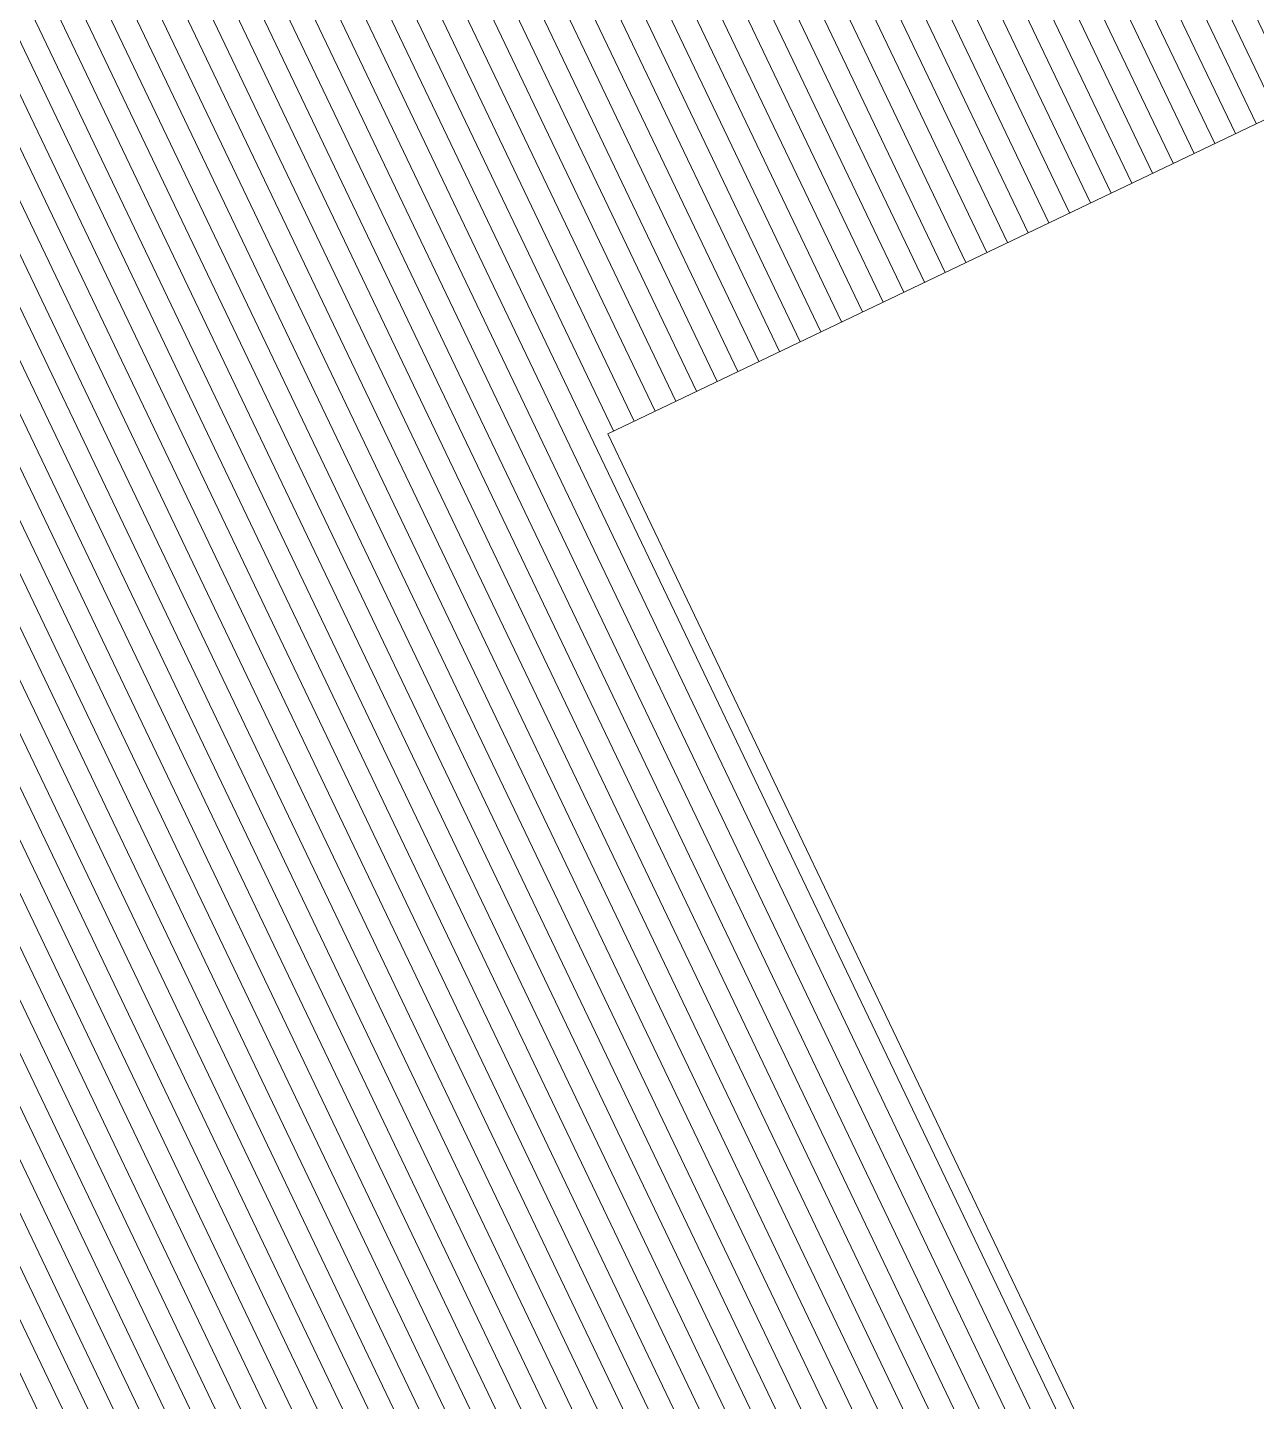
# Model space of a CAD drawing. Header units: metres. Extents: x 678805 to 1359287, y 2747329 to 5497370.
# Drawn here: x 679531.375 to 679532.648, y 2747451.475 to 2747452.899 of the extents above; entities that cross this region are included whole.
import ezdxf

# ---------------------------------------------------------------- set-up
doc = ezdxf.new("R2010")
doc.units = ezdxf.units.M
doc.layers.add('02-L-Waterfeatures 01', color=7, linetype='Continuous', true_color=0x4da6ff)
doc.layers.add('XREF_MON_WATERFEATURE$0$02-L-projecció', color=7, linetype='Continuous', lineweight=5, true_color=0x636363)
doc.layers.add('XREF_MON_WATERFEATURE$0$3-TR grava', color=7, linetype='Continuous', lineweight=5, true_color=0x666666)
doc.layers.add('XREF_MON_WATERFEATURE$0$3-TR terra compactada', color=45, linetype='Continuous', lineweight=0)

# ---------------------------------------------------------------- blocks, each defined once
blk = doc.blocks.new('XREF_MON_WATERFEATURE$0$General Section WaterFalls')
at = {"layer": 'XREF_MON_WATERFEATURE$0$3-TR grava'}
h = blk.add_hatch(dxfattribs=at)
h.set_pattern_fill('GRAVEL', color=256, scale=0.002499999999999998, angle=-65.4594079214056)
h.set_pattern_definition([(162.5533795785944, (44.37263606768101, -27.40675754519179), (-0.7308664413105134, 0.2247454003224838), [0.008543035999999995, -0.8457620909891244]), (119.5103330785944, (44.36448602564633, -27.40419619204476), (0.3742512880765163, -0.6667924889896534), [0.01466011799999999, -1.451351222338099]), (67.05103917859438, (44.3572647399269, -27.39143798081204), (-0.3716630592082974, -0.8677521653213359), [0.01033703799999999, -1.023368069852499]), (201.8142810785943, (44.33253793139011, -27.37550355959684), (1.181651354603074, 0.4697151542846624), [0.013350113, -1.321660935643449]), (227.3742462585944, (44.32014377834275, -27.38046445068903), (0.5612966858302837, 0.6053067655956637), [0.01309084249999999, -1.295995193633599]), (291.8142810785943, (44.31127855973318, -27.39009661111049), (-0.469715154284662, 1.181651354603073), [0.01335011299999999, -1.321660935643449]), (332.2348325485944, (44.31623945059255, -27.40249076345935), (-0.9205000676641384, 0.487190799820997), [0.01765484149999998, -1.747827882856174]), (6.795920448594389, (44.3318615774624, -27.41071524261497), (1.455422802273856, 0.1758798357438446), [0.01666798799999999, -1.650131415047625]), (55.97015769859439, (44.34841246111318, -27.40874286484905), (0.5399387022612131, 0.8049723273507519), [0.013395325, -1.3261386424678]), (109.7769503785944, (44.35590882273391, -27.39764152769931), (0.2323495932458333, -0.6617765230940462), [0.01529283199999999, -0.7493484237499995]), (156.9380298785944, (44.35073435259983, -27.38325072033331), (-0.9518899865877168, 0.403052978445805), [0.01977694799999999, -1.957919312804424]), (73.35466690859441, (44.35807050438598, -27.4329535306897), (0.1619655624356716, 0.5625907985248249), [0.00675011349999999, -0.668264145608599]), (106.0098264785943, (44.36000405903906, -27.42648624419235), (0.2273336257813092, -0.803678214579225), [0.01284204949999999, -1.271365974925999]), (159.5405920785944, (44.35646218433976, -27.41414225194603), (-0.05776387016626405, -0.02637395122873605), [0.008980233499999987, -0.08082232771069989]), (137.7391825885944, (44.36154767265543, -27.40693390672095), (0.2473974964595234, -0.2360714483909447), [0.004836032999999992, -0.4787655592223493]), (226.3420015685944, (44.35796857997775, -27.40368165401742), (0.1469176592604953, 0.1368857238627073), [0.006839140499999998, -0.3351188247499998]), (325.5043486085944, (44.35324715077877, -27.40862960414961), (0.1946495940143111, -0.120543708048443), [0.01110799149999999, -0.3591574538227498]), (96.10564325859436, (44.36240199115127, -27.41492052911781), (-0.005015967701359904, -0.1419016915615013), [0.008032178499999989, -0.1927724529206998]), (310.9301324125944, (44.34267168771476, -27.37017860938795), (0.4370311227861186, -0.4985168479763861), [0.01125219999999998, -1.113970666813473]), (4.886768018594398, (44.3500434528105, -27.37867977004498), (-0.7408983767459327, -0.05905798282647845), [0.009439973499999985, -0.9345553919549986]), (227.7391825885943, (44.37395476549864, -27.40964573854581), (0.236071448391113, 0.2473974964597082), [0.009672002499999997, -0.4739295897223498]), (278.1510517485945, (44.36745026055723, -27.416803924134), (-0.09044790183450213, 0.6567605553424388), [0.01125219999999999, -1.113970666813499]), (273.9845468585944, (44.30685808882117, -27.38653045939282), (-0.01634201581114442, 0.3415672532887592), [0.01085087999999998, -0.5316933578276491]), (229.3157326785944, (44.30761208897457, -27.39735511527397), (0.5035328153719132, 0.578932814619784), [0.009091802999999997, -0.9000898345179998]), (1.342001568594387, (44.31645463546738, -27.4365973288659), (0.3415672532877387, 0.01634201583260719), [0.009672002499999992, -0.4739295897223496]), (311.8946167185944, (44.32612401433289, -27.43637080769986), (-0.5739168466802448, 0.6454345072093441), [0.0106445685, -1.053809399504999]), (3.984546858594382, (44.30353139946237, -27.40829303232022), (-0.3415672532888744, -0.01634201580877165), [0.005425439999999992, -0.5371187978276493]), (35.85052455259439, (44.31487219780684, -27.43313149688765), (0.204681529436305, 0.1632596750812058), [0.003237864999999997, -0.3205498741131498]), (100.5043486105944, (44.31749665224925, -27.43123516044579), (0.02135798351994016, -0.1996655617274969), [0.0130908425, -0.2487263647267249]), (120.5495980385944, (44.31511005572975, -27.41836368874647), (0.3215033824824281, -0.5512647504169874), [0.012131675, -1.201034121583424]), (238.2306596085943, (44.34804840199649, -27.41100325947627), (0.08915378909610928, 0.1105117726299222), [0.009158096999999994, -0.2197944089919999]), (287.6978186685944, (44.3432266539894, -27.41878924379125), (0.3328294306101222, -1.034733695266432), [0.01598891899999997, -1.582900226625773]), (355.4859879785944, (44.348087225575, -27.43402142962441), (-0.5098428960780156, 0.0464378220719186), [0.006537705999999993, -0.6472348079527493]), (24.54059207859437, (44.35460467170924, -27.43453596718609), (0.03138991893752503, 0.08413782139499214), [0.003809999999999997, -0.05968999999999995]), (54.7970292385944, (44.31631549168378, -27.41641719266772), (-0.2988512862779227, -0.4156731392452753), [0.008821673999999995, -0.8733485193299996]), (342.5533795785944, (44.32140098046511, -27.40920884767547), (0.7308664413097113, -0.224745400325036), [0.01708607199999999, -0.8372190549891247]), (294.5405920785944, (44.33770106593147, -27.41433155420236), (0.08413782139499214, -0.03138991893752503), [0.01650999999999999, -0.04698999999999996]), (259.8454385785944, (44.3445582925342, -27.42935016006231), (-0.1406075784639758, -0.7622563603398058), [0.01004023899999999, -0.9939829181034995]), (188.5951961785943, (44.34278815845028, -27.43923311890103), (-0.2574294318929432, -0.04773193475317565), [0.009245726999999994, -0.4530412509692998]), (142.1865674385944, (44.33364625880495, -27.4406149177812), (-1.078743774950315, 0.8337740209468908), [0.01505362749999999, -1.490311610573449]), (109.9666708185943, (44.32175370352343, -27.43138563912362), (-0.2850974958072773, 0.7773042633900631), [0.01592573649999999, -1.576646161405999])])
h.paths.add_polyline_path([(45.99745921650901, -31.85156254423782), (45.22670621238649, -31.85156099428423), (45.56926759378985, -33.03156259120442), (45.9974560844712, -33.03156259120442)])
edge = h.paths.add_edge_path(flags=16)
edge.add_arc((45.88849268341437, -32.92894618026912), 0.07500000000000281, 0, 360)
at = {"layer": 'XREF_MON_WATERFEATURE$0$3-TR terra compactada'}
h = blk.add_hatch(dxfattribs=at)
h.set_pattern_fill('LINE', color=256, scale=0.007499999999999998)
h.set_pattern_definition([(359.9999999999999, (-1.593222050461918, -1.450000001117587), (3.469446951953614e-18, 0.0238125), [])])
edge = h.paths.add_edge_path(flags=16)
edge.add_arc((87.91270721703768, -34.89102650922723), 0.03000000000000113, 0, 360)
h.paths.add_polyline_path([(60.86794612370431, -34.06345526850782), (60.86794612370431, -34.8165326055605), (77.28848761087283, -34.81653260439634), (77.28848760994151, -35.96653260430321), (94.02980208816007, -35.96653260337189), (94.02346620196477, -34.53352967253886), (88.77741158520803, -34.42881766473874), (88.7764219455421, -34.4783984052483), (88.67512278445065, -34.8564527768176), (84.06023222394288, -34.76436978625134), (83.96552849235013, -34.41241660504602), (83.95774579746649, -34.38224918977357), (83.95875280490145, -34.33179827523418), (79.98875382728875, -34.25026744417846), (79.98875382775441, -35.78771875007078), (77.43852502759546, -35.78771875007078), (77.43852502852678, -35.43748732609674), (78.61814005719498, -35.43770227907225), (78.05505687510595, -33.4629564518109), (67.10211191978306, -33.3788115279749), (67.01179703883827, -33.17811179091223), (66.85097349714488, -33.17687627975829), (63.56725041614845, -33.15126436809078), (63.56725041707978, -34.70336046814919), (61.01713174395263, -34.70336046768352), (61.01713174441829, -34.35336060426198), (62.10765844490379, -34.35336060402915), (61.58575402200222, -32.50950451311655), (50.6815704330802, -32.42573419259861), (50.59114177431911, -32.2250335814897), (50.42511908290908, -32.2237581287045), (47.14811543934047, -32.19819437991828), (47.14721526950598, -33.38156245509163), (44.99754665372893, -33.38156245509163), (44.99754665279761, -33.03156259073876), (45.56926759378985, -33.03156259120442), (45.14311256445944, -31.55625739693642), (34.2616229839623, -31.47266142093576), (34.17091776337475, -31.2719586850144), (34.00475173024461, -31.27068213094026), (30.72633214015514, -31.24511096207425), (30.72633214108646, -32.37863686797209), (28.57621343620121, -32.37863686820492), (28.57621343526989, -32.02863700361922), (29.14793437626213, -32.02863700361922), (28.72177934786305, -30.55333180958405), (17.8412764519453, -30.4697434140835), (17.68143947003409, -31.50181839196011), (28.27606689184904, -31.50181839149445), (28.27606689091772, -32.61037793336436), (44.44740463607013, -32.61037793196738), (44.44740463700145, -34.06345526920632)])
at = {"layer": 'XREF_MON_WATERFEATURE$0$02-L-projecció'}
blk.add_lwpolyline([(77.28848761087283, -34.81653260439634), (60.86794612370431, -34.8165326055605), (60.86794612370431, -34.06345526850782), (44.44740463700145, -34.06345526920632), (44.44740463607013, -32.61037793196738), (28.27606689091772, -32.61037793336436)], dxfattribs=at)
blk = doc.blocks.new('XREF_MON_WATERFEATURE')
at = {"rotation": 115.5575828871378}
blk.add_blockref('XREF_MON_WATERFEATURE$0$General Section WaterFalls', (679521.7318272466, 2747398.310749386), dxfattribs=at)

msp = doc.modelspace()

# ---------------------------------------------------------------- block references
at = {"layer": '02-L-Waterfeatures 01', "color": 18, "true_color": 0x000000}
msp.add_blockref('XREF_MON_WATERFEATURE', (0, 0), dxfattribs=at)

doc.saveas('drawing.dxf')
